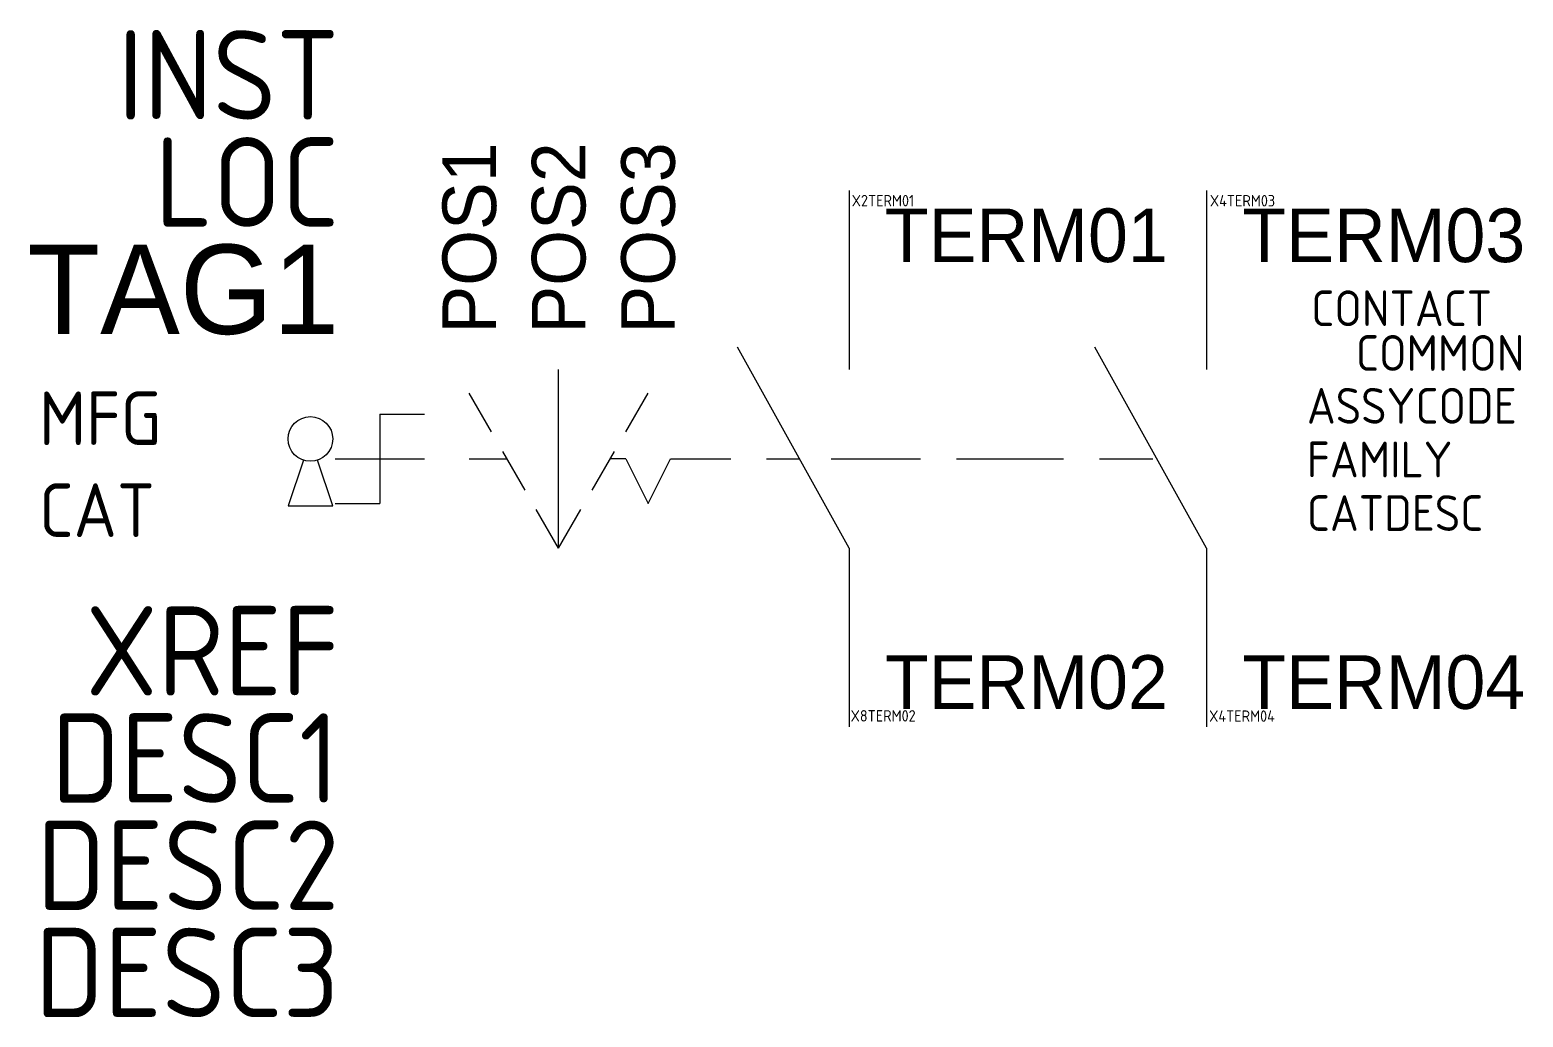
# Model space of a CAD drawing. Header units: millimetres. Extents: x -22.9 to 18.9, y -15.6 to 12.
import ezdxf
from ezdxf.enums import TextEntityAlignment as Align

# ---------------------------------------------------------------- set-up
doc = ezdxf.new("R2010")
doc.units = ezdxf.units.MM
doc.styles.add('WD_IEC', font='isocp2.shx', dxfattribs={"width": 0.9, "height": 4})

msp = doc.modelspace()

# ---------------------------------------------------------------- linework, layer by layer
for p, q in [((0, 7.5), (0, 2.5)), ((10, 7.5), (10, 2.5)), ((0, -2.5), (-3.125, 3.125)), ((10, -2.5), (6.875, 3.125)), ((-8.125, -2.5), (-8.125, 2.5)), ((-10, 0.748), (-10.625, 1.83)), ((-6.25, 0.748), (-5.625, 1.83)), ((-13.125, 1.25), (-11.875, 1.25)), ((-13.125, 1.25), (-13.125, -1.25)), ((-14.377, 0), (-13.127, 0)), ((-13.125, 0), (-11.875, 0)), ((-10.625, 0), (-9.568, 0)), ((-9.062, -0.876), (-9.687, 0.206)), ((-7.187, -0.876), (-6.562, 0.206)), ((-6.25, 0), (-6.682, 0)), ((-6.25, 0), (-5.625, -1.25)), ((-5.625, -1.25), (-5, 0)), ((-5, 0), (-3.312, 0)), ((-2.312, 0), (-1.388, -0.001)), ((-0.5, 0), (2, 0)), ((3, 0), (6, 0)), ((7, 0), (8.5, 0)), ((-15.266, -0.041), (-15.694, -1.323)), ((-14.444, -1.323), (-14.871, -0.041)), ((-14.375, -1.25), (-13.125, -1.25)), ((-15.694, -1.323), (-14.444, -1.323)), ((-8.125, -2.5), (-8.75, -1.417)), ((-8.125, -2.5), (-7.5, -1.417)), ((0, -2.5), (0, -7.5)), ((10, -2.5), (10, -7.5))]:
    msp.add_line(p, q)
msp.add_circle((-15.069, 0.552), 0.625)

# ---------------------------------------------------------------- texts
at = {"style": 'WD_IEC', "flags": 1}
for tag, p in [('INST', (-14.261, 9.49)), ('LOC', (-14.261, 6.49)), ('DESC1', (-14.261, -9.625)), ('DESC2', (-14.261, -12.625)), ('DESC3', (-14.261, -15.625))]:
    msp.add_attdef(tag, text='', height=2.5, dxfattribs=at).set_placement(p, align=Align.RIGHT)
at = {"flags": 8}
for tag, text, p in [('POS1', '1', (-10.625, 3.5)), ('POS2', '0', (-8.125, 3.5)), ('POS3', '2', (-5.625, 3.5))]:
    msp.add_attdef(tag, text=text, height=1.5, rotation=90, dxfattribs=at).set_placement(p, align=Align.MIDDLE_LEFT)
at = {"style": 'WD_IEC', "flags": 1}
for tag, p, s, height in [('X2TERM01', (0.073, 7.06), '', 0.32), ('X4TERM03', (10.093, 7.058), '', 0.32), ('CONTACT', (12.928, 3.708), 'NO', 1), ('COMMON', (14.178, 2.458), '02', 1), ('MFG', (-22.661, 0.382), 'ACKO', 1.5), ('ASSYCODE', (12.805, 0.979), '', 1), ('FAMILY', (12.805, -0.521), 'PB_ACKO', 1), ('CAT', (-22.661, -2.19), 'XB2-BG5(0)3', 1.5), ('CATDESC', (12.805, -2.021), '', 1), ('X8TERM02', (0.042, -7.355), '', 0.32), ('X4TERM04', (10.071, -7.362), '', 0.32)]:
    msp.add_attdef(tag, p, s, height=height, dxfattribs=at)
for tag, p, s in [('TERM01', (1, 5.5), '21'), ('TERM03', (11, 5.5), '23'), ('TERM02', (1.002, -6.999), '22'), ('TERM04', (11, -7), '24')]:
    msp.add_attdef(tag, p, s, height=1.5)
msp.add_attdef('TAG1', text='S', height=2.5).set_placement((-14.261, 3.49), align=Align.RIGHT)
at = {"lineweight": 15, "style": 'WD_IEC', "flags": 1}
msp.add_attdef('XREF', text='', height=2.5, dxfattribs=at).set_placement((-14.261, -6.625), align=Align.RIGHT)

doc.saveas('drawing.dxf')
